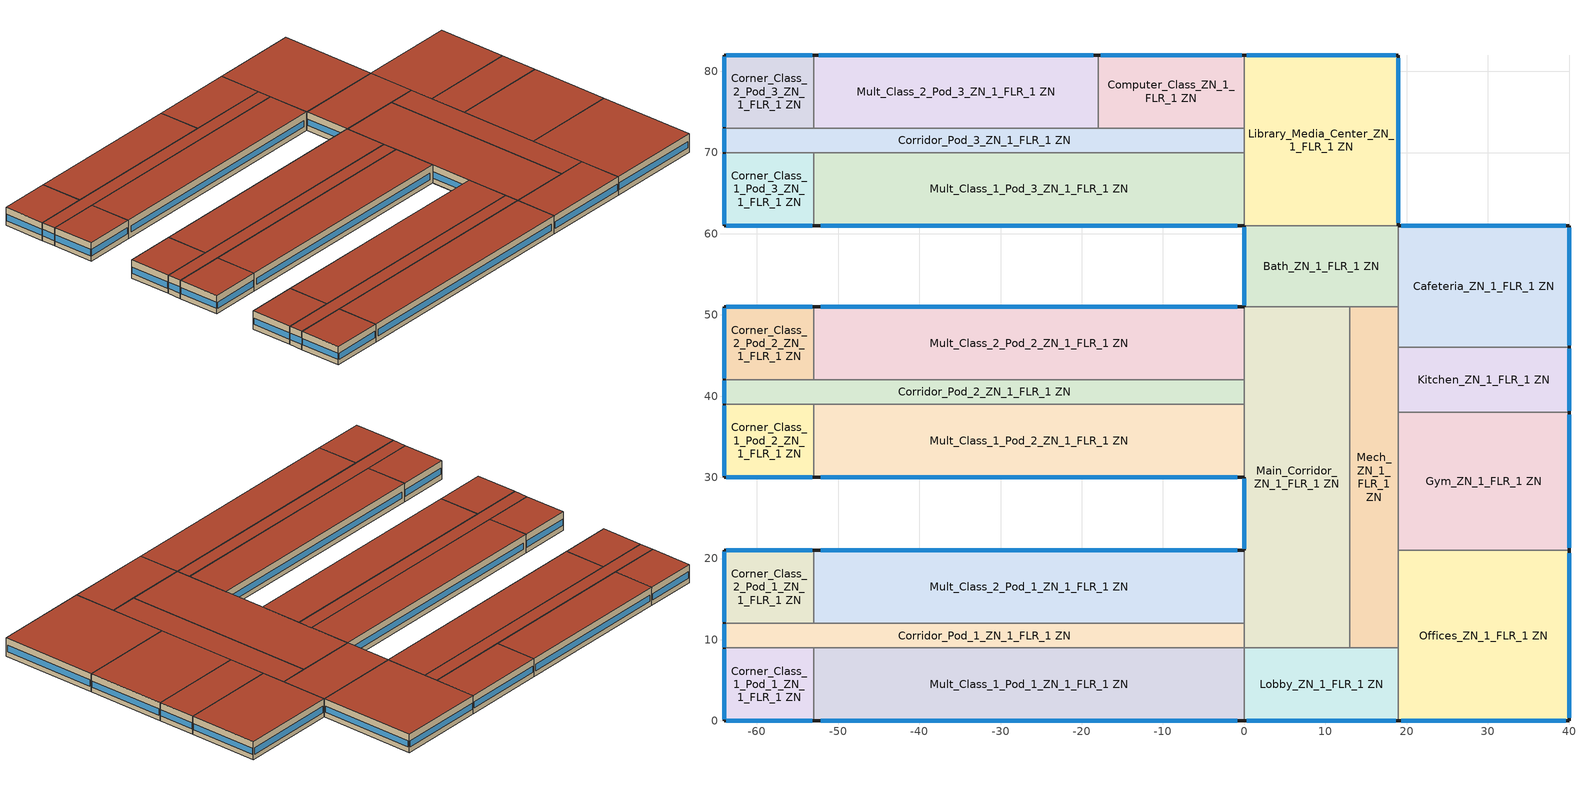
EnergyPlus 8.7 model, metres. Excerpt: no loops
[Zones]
Bath_ZN_1_FLR_1 ZN
 floor ground (ext-slab-mass): 19,61 19,51 0,51 0,61 z0
 wall outside (Typical Insulated Steel Framed Exterior Wall R-4.35 adj ext wall insulation adj ext wall insulation): 0,61 0,51 z0:4
 wall to Main_Corridor_ZN_1_FLR_1 ZN (Typical Interior Wall): 0,51 13,51 z0:4
 wall to Mech_ZN_1_FLR_1 ZN (Typical Interior Wall): 13,51 19,51 z0:4
 wall to Cafeteria_ZN_1_FLR_1 ZN (Typical Interior Wall): 19,51 19,61 z0:4
 wall to Library_Media_Center_ZN_1_FLR_1 ZN (Typical Interior Wall): 19,61 0,61 z0:4
 window (Window U-0.620788435 and Window SHGC 0.521663268): 0,60.8 0,51.2 z1.12:2.49
 roof outside (Typical IEAD Roof R-10.0 adj roof insulation adj roof insulation): 19,51 19,61 0,61 0,51 z4
Cafeteria_ZN_1_FLR_1 ZN
 floor ground (ext-slab-mass): 40,61 40,46 19,46 19,61 z0
 wall outside (Typical Insulated Steel Framed Exterior Wall R-4.35 adj ext wall insulation adj ext wall insulation): 40,46 40,61 19,61 z0:4
 wall to Kitchen_ZN_1_FLR_1 ZN (Typical Interior Wall): 19,46 40,46 z0:4
 wall to Mech_ZN_1_FLR_1 ZN (Typical Interior Wall): 19,51 19,46 z0:4
 window (Window U-0.620788435 and Window SHGC 0.521663268): 40,46.28 40,60.72 / 39.63,61 19.37,61 z1.12:2.49
 roof outside (Typical IEAD Roof R-10.0 adj roof insulation adj roof insulation): 40,46 40,61 19,61 19,46 z4
Computer_Class_ZN_1_FLR_1 ZN
 floor ground (ext-slab-mass): 0,82 0,73 -18,73 -18,82 z0
 wall outside (Typical Insulated Steel Framed Exterior Wall R-4.35 adj ext wall insulation adj ext wall insulation): 0,82 -18,82 z0:4
 wall to Corridor_Pod_3_ZN_1_FLR_1 ZN (Typical Interior Wall): -18,73 0,73 z0:4
 wall to Library_Media_Center_ZN_1_FLR_1 ZN (Typical Interior Wall): 0,73 0,82 z0:4
 wall to Mult_Class_2_Pod_3_ZN_1_FLR_1 ZN (Typical Interior Wall): -18,82 -18,73 z0:4
 window (Window U-0.620788435 and Window SHGC 0.521663268): -0.33,82 -17.67,82 z1.12:2.49
 roof outside (Typical IEAD Roof R-10.0 adj roof insulation adj roof insulation): 0,73 0,82 -18,82 -18,73 z4
Corner_Class_1_Pod_1_ZN_1_FLR_1 ZN
 floor ground (ext-slab-mass): -53,9 -53,0 -64,0 -64,9 z0
 wall outside (Typical Insulated Steel Framed Exterior Wall R-4.35 adj ext wall insulation adj ext wall insulation): -64,9 -64,0 -53,0 z0:4
 wall to Mult_Class_1_Pod_1_ZN_1_FLR_1 ZN (Typical Interior Wall): -53,0 -53,9 z0:4
 wall to Corridor_Pod_1_ZN_1_FLR_1 ZN (Typical Interior Wall): -53,9 -64,9 z0:4
 window (Window U-0.620788435 and Window SHGC 0.521663268): -63.78,0 -53.22,0 / -64,8.81 -64,0.19 z1.12:2.49
 roof outside (Typical IEAD Roof R-10.0 adj roof insulation adj roof insulation): -53,0 -53,9 -64,9 -64,0 z4
Corner_Class_1_Pod_2_ZN_1_FLR_1 ZN
 floor ground (ext-slab-mass): -53,39 -53,30 -64,30 -64,39 z0
 wall outside (Typical Insulated Steel Framed Exterior Wall R-4.35 adj ext wall insulation adj ext wall insulation): -64,39 -64,30 -53,30 z0:4
 wall to Mult_Class_1_Pod_2_ZN_1_FLR_1 ZN (Typical Interior Wall): -53,30 -53,39 z0:4
 wall to Corridor_Pod_2_ZN_1_FLR_1 ZN (Typical Interior Wall): -53,39 -64,39 z0:4
 window (Window U-0.620788435 and Window SHGC 0.521663268): -63.78,30 -53.22,30 / -64,38.81 -64,30.19 z1.12:2.49
 roof outside (Typical IEAD Roof R-10.0 adj roof insulation adj roof insulation): -53,30 -53,39 -64,39 -64,30 z4
Corner_Class_1_Pod_3_ZN_1_FLR_1 ZN
 floor ground (ext-slab-mass): -53,70 -53,61 -64,61 -64,70 z0
 wall outside (Typical Insulated Steel Framed Exterior Wall R-4.35 adj ext wall insulation adj ext wall insulation): -64,70 -64,61 -53,61 z0:4
 wall to Mult_Class_1_Pod_3_ZN_1_FLR_1 ZN (Typical Interior Wall): -53,61 -53,70 z0:4
 wall to Corridor_Pod_3_ZN_1_FLR_1 ZN (Typical Interior Wall): -53,70 -64,70 z0:4
 window (Window U-0.620788435 and Window SHGC 0.521663268): -63.78,61 -53.22,61 / -64,69.81 -64,61.19 z1.12:2.49
 roof outside (Typical IEAD Roof R-10.0 adj roof insulation adj roof insulation): -53,61 -53,70 -64,70 -64,61 z4
Corner_Class_2_Pod_1_ZN_1_FLR_1 ZN
 floor ground (ext-slab-mass): -53,21 -53,12 -64,12 -64,21 z0
 wall outside (Typical Insulated Steel Framed Exterior Wall R-4.35 adj ext wall insulation adj ext wall insulation): -53,21 -64,21 -64,12 z0:4
 wall to Corridor_Pod_1_ZN_1_FLR_1 ZN (Typical Interior Wall): -64,12 -53,12 z0:4
 wall to Mult_Class_2_Pod_1_ZN_1_FLR_1 ZN (Typical Interior Wall): -53,12 -53,21 z0:4
 window (Window U-0.620788435 and Window SHGC 0.521663268): -53.22,21 -63.78,21 / -64,20.81 -64,12.19 z1.12:2.49
 roof outside (Typical IEAD Roof R-10.0 adj roof insulation adj roof insulation): -53,12 -53,21 -64,21 -64,12 z4
Corner_Class_2_Pod_2_ZN_1_FLR_1 ZN
 floor ground (ext-slab-mass): -53,51 -53,42 -64,42 -64,51 z0
 wall outside (Typical Insulated Steel Framed Exterior Wall R-4.35 adj ext wall insulation adj ext wall insulation): -53,51 -64,51 -64,42 z0:4
 wall to Corridor_Pod_2_ZN_1_FLR_1 ZN (Typical Interior Wall): -64,42 -53,42 z0:4
 wall to Mult_Class_2_Pod_2_ZN_1_FLR_1 ZN (Typical Interior Wall): -53,42 -53,51 z0:4
 window (Window U-0.620788435 and Window SHGC 0.521663268): -53.22,51 -63.78,51 / -64,50.81 -64,42.19 z1.12:2.49
 roof outside (Typical IEAD Roof R-10.0 adj roof insulation adj roof insulation): -53,42 -53,51 -64,51 -64,42 z4
Corner_Class_2_Pod_3_ZN_1_FLR_1 ZN
 floor ground (ext-slab-mass): -53,82 -53,73 -64,73 -64,82 z0
 wall outside (Typical Insulated Steel Framed Exterior Wall R-4.35 adj ext wall insulation adj ext wall insulation): -53,82 -64,82 -64,73 z0:4
 wall to Corridor_Pod_3_ZN_1_FLR_1 ZN (Typical Interior Wall): -64,73 -53,73 z0:4
 wall to Mult_Class_2_Pod_3_ZN_1_FLR_1 ZN (Typical Interior Wall): -53,73 -53,82 z0:4
 window (Window U-0.620788435 and Window SHGC 0.521663268): -53.22,82 -63.78,82 / -64,81.81 -64,73.19 z1.12:2.49
 roof outside (Typical IEAD Roof R-10.0 adj roof insulation adj roof insulation): -53,73 -53,82 -64,82 -64,73 z4
Corridor_Pod_1_ZN_1_FLR_1 ZN
 floor ground (ext-slab-mass): 0,12 0,9 -64,9 -64,12 z0
 wall outside (Typical Insulated Steel Framed Exterior Wall R-4.35 adj ext wall insulation adj ext wall insulation): -64,12 -64,9 z0:4
 wall to Mult_Class_1_Pod_1_ZN_1_FLR_1 ZN (Typical Interior Wall): -53,9 0,9 z0:4
 wall to Main_Corridor_ZN_1_FLR_1 ZN (Typical Interior Wall): 0,9 0,12 z0:4
 wall to Mult_Class_2_Pod_1_ZN_1_FLR_1 ZN (Typical Interior Wall): 0,12 -53,12 z0:4
 window (Window U-0.620788435 and Window SHGC 0.521663268): -64,11.91 -64,9.09 z1.12:2.53
 roof outside (Typical IEAD Roof R-10.0 adj roof insulation adj roof insulation): 0,9 0,12 -64,12 -64,9 z4
Corridor_Pod_2_ZN_1_FLR_1 ZN
 floor ground (ext-slab-mass): 0,42 0,39 -64,39 -64,42 z0
 wall outside (Typical Insulated Steel Framed Exterior Wall R-4.35 adj ext wall insulation adj ext wall insulation): -64,42 -64,39 z0:4
 wall to Mult_Class_1_Pod_2_ZN_1_FLR_1 ZN (Typical Interior Wall): -53,39 0,39 z0:4
 wall to Main_Corridor_ZN_1_FLR_1 ZN (Typical Interior Wall): 0,39 0,42 z0:4
 wall to Mult_Class_2_Pod_2_ZN_1_FLR_1 ZN (Typical Interior Wall): 0,42 -53,42 z0:4
 window (Window U-0.620788435 and Window SHGC 0.521663268): -64,41.91 -64,39.09 z1.12:2.53
 roof outside (Typical IEAD Roof R-10.0 adj roof insulation adj roof insulation): 0,39 0,42 -64,42 -64,39 z4
Corridor_Pod_3_ZN_1_FLR_1 ZN
 floor ground (ext-slab-mass): 0,73 0,70 -64,70 -64,73 z0
 wall outside (Typical Insulated Steel Framed Exterior Wall R-4.35 adj ext wall insulation adj ext wall insulation): -64,73 -64,70 z0:4
 wall to Mult_Class_1_Pod_3_ZN_1_FLR_1 ZN (Typical Interior Wall): -53,70 0,70 z0:4
 wall to Library_Media_Center_ZN_1_FLR_1 ZN (Typical Interior Wall): 0,70 0,73 z0:4
 wall to Mult_Class_2_Pod_3_ZN_1_FLR_1 ZN (Typical Interior Wall): -18,73 -53,73 z0:4
 window (Window U-0.620788435 and Window SHGC 0.521663268): -64,72.91 -64,70.09 z1.12:2.53
 roof outside (Typical IEAD Roof R-10.0 adj roof insulation adj roof insulation): 0,70 0,73 -64,73 -64,70 z4
Gym_ZN_1_FLR_1 ZN
 floor ground (ext-slab-mass): 40,38 40,21 19,21 19,38 z0
 wall outside (Typical Insulated Steel Framed Exterior Wall R-4.35 adj ext wall insulation adj ext wall insulation): 40,21 40,38 z0:4
 wall to Offices_ZN_1_FLR_1 ZN (Typical Interior Wall): 19,21 40,21 z0:4
 wall to Kitchen_ZN_1_FLR_1 ZN (Typical Interior Wall): 40,38 19,38 z0:4
 wall to Mech_ZN_1_FLR_1 ZN (Typical Interior Wall): 19,38 19,21 z0:4
 window (Window U-0.620788435 and Window SHGC 0.521663268): 40,21.31 40,37.69 z1.12:2.49
 roof outside (Typical IEAD Roof R-10.0 adj roof insulation adj roof insulation): 40,21 40,38 19,38 19,21 z4
Kitchen_ZN_1_FLR_1 ZN
 floor ground (ext-slab-mass): 40,46 40,38 19,38 19,46 z0
 wall outside (Typical Insulated Steel Framed Exterior Wall R-4.35 adj ext wall insulation adj ext wall insulation): 40,38 40,46 z0:4
 wall to Mech_ZN_1_FLR_1 ZN (Typical Interior Wall): 19,46 19,38 z0:4
 window (Window U-0.620788435 and Window SHGC 0.521663268): 40,38.17 40,45.83 z1.12:2.5
 roof outside (Typical IEAD Roof R-10.0 adj roof insulation adj roof insulation): 40,38 40,46 19,46 19,38 z4
Library_Media_Center_ZN_1_FLR_1 ZN
 floor ground (ext-slab-mass): 19,82 19,61 0,61 0,82 z0
 wall outside (Typical Insulated Steel Framed Exterior Wall R-4.35 adj ext wall insulation adj ext wall insulation): 19,61 19,82 0,82 z0:4
 wall to Mult_Class_1_Pod_3_ZN_1_FLR_1 ZN (Typical Interior Wall): 0,70 0,61 z0:4
 window (Window U-0.620788435 and Window SHGC 0.521663268): 19,61.37 19,81.63 / 18.66,82 0.34,82 z1.12:2.49
 roof outside (Typical IEAD Roof R-10.0 adj roof insulation adj roof insulation): 19,61 19,82 0,82 0,61 z4
Lobby_ZN_1_FLR_1 ZN
 floor ground (ext-slab-mass): 19,9 19,0 0,0 0,9 z0
 wall outside (Typical Insulated Steel Framed Exterior Wall R-4.35 adj ext wall insulation adj ext wall insulation): 0,0 19,0 z0:4
 wall to Offices_ZN_1_FLR_1 ZN (Typical Interior Wall): 19,0 19,9 z0:4
 wall to Mech_ZN_1_FLR_1 ZN (Typical Interior Wall): 19,9 13,9 z0:4
 wall to Main_Corridor_ZN_1_FLR_1 ZN (Typical Interior Wall): 13,9 0,9 z0:4
 wall to Mult_Class_1_Pod_1_ZN_1_FLR_1 ZN (Typical Interior Wall): 0,9 0,0 z0:4
 window (Window U-0.620788435 and Window SHGC 0.521663268): 0.34,0 18.66,0 z1.12:2.49
 roof outside (Typical IEAD Roof R-10.0 adj roof insulation adj roof insulation): 19,0 19,9 0,9 0,0 z4
Main_Corridor_ZN_1_FLR_1 ZN
 floor ground (ext-slab-mass): 13,51 13,9 0,9 0,51 z0
 wall outside (Typical Insulated Steel Framed Exterior Wall R-4.35 adj ext wall insulation adj ext wall insulation): 0,30 0,21 z0:4
 wall to Mech_ZN_1_FLR_1 ZN (Typical Interior Wall): 13,9 13,51 z0:4
 wall to Mult_Class_2_Pod_2_ZN_1_FLR_1 ZN (Typical Interior Wall): 0,51 0,42 z0:4
 wall to Mult_Class_1_Pod_2_ZN_1_FLR_1 ZN (Typical Interior Wall): 0,39 0,30 z0:4
 wall to Mult_Class_2_Pod_1_ZN_1_FLR_1 ZN (Typical Interior Wall): 0,21 0,12 z0:4
 window (Window U-0.620788435 and Window SHGC 0.521663268): 0,29.81 0,21.19 z1.12:2.49
 roof outside (Typical IEAD Roof R-10.0 adj roof insulation adj roof insulation): 13,9 13,51 0,51 0,9 z4
Mech_ZN_1_FLR_1 ZN
 floor ground (ext-slab-mass): 19,51 19,9 13,9 13,51 z0
 wall to Offices_ZN_1_FLR_1 ZN (Typical Interior Wall): 19,9 19,21 z0:4
 roof outside (Typical IEAD Roof R-10.0 adj roof insulation adj roof insulation): 19,9 19,51 13,51 13,9 z4
Mult_Class_1_Pod_1_ZN_1_FLR_1 ZN
 floor ground (ext-slab-mass): 0,9 0,0 -53,0 -53,9 z0
 wall outside (Typical Insulated Steel Framed Exterior Wall R-4.35 adj ext wall insulation adj ext wall insulation): -53,0 0,0 z0:4
 window (Window U-0.620788435 and Window SHGC 0.521663268): -52.14,0 -0.86,0 z1.12:2.48
 roof outside (Typical IEAD Roof R-10.0 adj roof insulation adj roof insulation): 0,0 0,9 -53,9 -53,0 z4
Mult_Class_1_Pod_2_ZN_1_FLR_1 ZN
 floor ground (ext-slab-mass): 0,39 0,30 -53,30 -53,39 z0
 wall outside (Typical Insulated Steel Framed Exterior Wall R-4.35 adj ext wall insulation adj ext wall insulation): -53,30 0,30 z0:4
 window (Window U-0.620788435 and Window SHGC 0.521663268): -52.14,30 -0.86,30 z1.12:2.48
 roof outside (Typical IEAD Roof R-10.0 adj roof insulation adj roof insulation): 0,30 0,39 -53,39 -53,30 z4
Mult_Class_1_Pod_3_ZN_1_FLR_1 ZN
 floor ground (ext-slab-mass): 0,70 0,61 -53,61 -53,70 z0
 wall outside (Typical Insulated Steel Framed Exterior Wall R-4.35 adj ext wall insulation adj ext wall insulation): -53,61 0,61 z0:4
 window (Window U-0.620788435 and Window SHGC 0.521663268): -52.14,61 -0.86,61 z1.12:2.48
 roof outside (Typical IEAD Roof R-10.0 adj roof insulation adj roof insulation): 0,61 0,70 -53,70 -53,61 z4
Mult_Class_2_Pod_1_ZN_1_FLR_1 ZN
 floor ground (ext-slab-mass): 0,21 0,12 -53,12 -53,21 z0
 wall outside (Typical Insulated Steel Framed Exterior Wall R-4.35 adj ext wall insulation adj ext wall insulation): 0,21 -53,21 z0:4
 window (Window U-0.620788435 and Window SHGC 0.521663268): -0.86,21 -52.14,21 z1.12:2.48
 roof outside (Typical IEAD Roof R-10.0 adj roof insulation adj roof insulation): 0,12 0,21 -53,21 -53,12 z4
Mult_Class_2_Pod_2_ZN_1_FLR_1 ZN
 floor ground (ext-slab-mass): 0,51 0,42 -53,42 -53,51 z0
 wall outside (Typical Insulated Steel Framed Exterior Wall R-4.35 adj ext wall insulation adj ext wall insulation): 0,51 -53,51 z0:4
 window (Window U-0.620788435 and Window SHGC 0.521663268): -0.86,51 -52.14,51 z1.12:2.48
 roof outside (Typical IEAD Roof R-10.0 adj roof insulation adj roof insulation): 0,42 0,51 -53,51 -53,42 z4
Mult_Class_2_Pod_3_ZN_1_FLR_1 ZN
 floor ground (ext-slab-mass): -18,82 -18,73 -53,73 -53,82 z0
 wall outside (Typical Insulated Steel Framed Exterior Wall R-4.35 adj ext wall insulation adj ext wall insulation): -18,82 -53,82 z0:4
 window (Window U-0.620788435 and Window SHGC 0.521663268): -18.59,82 -52.41,82 z1.12:2.48
 roof outside (Typical IEAD Roof R-10.0 adj roof insulation adj roof insulation): -18,73 -18,82 -53,82 -53,73 z4
Offices_ZN_1_FLR_1 ZN
 floor ground (ext-slab-mass): 40,21 40,0 19,0 19,21 z0
 wall outside (Typical Insulated Steel Framed Exterior Wall R-4.35 adj ext wall insulation adj ext wall insulation): 19,0 40,0 40,21 z0:4
 window (Window U-0.620788435 and Window SHGC 0.521663268): 19.37,0 39.63,0 / 40,0.37 40,20.63 z1.12:2.49
 roof outside (Typical IEAD Roof R-10.0 adj roof insulation adj roof insulation): 40,0 40,21 19,21 19,0 z4
[Building]
DOE Ref Pre-1980-PrimarySchool-ASHRAE 169-2006-1A created: 2017-12-22 12:24:51 -0700: North Axis {deg}=0; Terrain=City; Loads Convergence Tolerance Value=0.04; Temperature Convergence Tolerance Value {deltaC}=0.2; Solar Distribution=FullInteriorAndExterior; Maximum Number of Warmup Days=25; Minimum Number of Warmup Days=6
[Site:Location]
Miami Intl Ap_FL_USA: Latitude {deg}=25.82; Longitude {deg}=-80.3; Time Zone {hr}=-5; Elevation {m}=11
[Site:GroundTemperature:BuildingSurface]
22.509, 22.645, 22.781, 22.956, 23.052, 23.08, 23.116, 23.108, 23.133, 23.139, 23.077, 22.913
[Site:WaterMainsTemperature]
Calculation Method=Correlation; Annual Average Outdoor Air Temperature {C}=24.4917; Maximum Difference In Monthly Average Outdoor Air Temperatures {deltaC}=8.7
[SizingPeriod:DesignDay] Day of Month=21; Dry-Bulb Temperature Range Modifier Type=DefaultMultipliers; Humidity Condition Type=Wetbulb; Barometric Pressure {Pa}=93182; Rain Indicator=No; Snow Indicator=No; Daylight Saving Time Indicator=No
Name | Month | Day Type | Maximum Dry-Bulb Temperature {C} | Daily Dry-Bulb Temperature Range {deltaC} | Wetbulb or DewPoint at Maximum Dry-Bulb {C} | Wind Speed {m/s} | Wind Direction {deg} | Solar Model Indicator | ASHRAE Clear Sky Optical Depth for Beam Irradiance (taub) | ASHRAE Clear Sky Optical Depth for Diffuse Irradiance (taud) | Sky Clearness
Boise Air Terminal  Uo Ann Clg .4% Condns DB=>MWB | 7 | SummerDesignDay | 36.7 | 16.7 | 17.9 | 4.2 | 330 | ASHRAETau | 0.398 | 2.125
Boise Air Terminal  Uo Ann Htg 99.6% Condns DB | 12 | WinterDesignDay | -16.3 | 0 | -16.3 | 2.3 | 120 | ASHRAEClearSky |  |  | 0
[Material] Thermal Absorptance=0.9
Name | Roughness | Thickness {m} | Conductivity {W/m-K} | Density {kg/m3} | Specific Heat {J/kg-K} | Solar Absorptance | Visible Absorptance
25mm Stucco | Smooth | 0.0254 | 0.72 | 1856 | 840 | 0.7 | 0.7
5/8 in. Gypsum Board | MediumSmooth | 0.0159 | 0.16 | 800 | 1090 | 0.7 | 0.7
G01 13mm gypsum board | Smooth | 0.0127 | 0.16 | 800 | 1090 | 0.7 | 0.5
HW CONCRETE | Rough | 0.1016 | 1.31125 | 2240 | 837.36 | 0.7 | 0.7
Metal Roof Surface | Smooth | 0.0008 | 45.28 | 7824 | 500 | 0.7 | 0.7
Roof Membrane | VeryRough | 0.0095 | 0.16 | 1121.29 | 1460 | 0.77 | 0.7
Std Wood 6inch | MediumSmooth | 0.15 | 0.12 | 540 | 1210 | 0.7 | 0.7
[Material:NoMass] Thermal Absorptance=0.9; Solar Absorptance=0.7
Name | Roughness | Thermal Resistance {m2-K/W} | Visible Absorptance
CP02 CARPET PAD | VeryRough | 0.21648 | 0.8
Typical Insulation R-2.17_R-value 4.034713857 (ft^2*h*R/Btu)_R-value 3.829302202 (ft^2*h*R/Btu) | Smooth | 0.674379 | 0.7
Typical Insulation R-8.88_R-value 12.02718541 (ft^2*h*R/Btu)_R-value 11.85993515 (ft^2*h*R/Btu) | Smooth | 2.08866 | 0.7
[WindowMaterial:SimpleGlazingSystem]
Simple Glazing Material U-0.620788435 and SHGC 0.521663268: U-Factor {W/m2-K}=3.525; Solar Heat Gain Coefficient=0.521663
[Construction]
ext-slab-mass: HW CONCRETE, CP02 CARPET PAD
InteriorFurnishings: Std Wood 6inch
Typical IEAD Roof R-10.0 adj roof insulation adj roof insulation: Roof Membrane, Typical Insulation R-8.88_R-value 12.02718541 (ft^2*h*R/Btu)_R-value 11.85993515 (ft^2*h*R/Btu), Metal Roof Surface
Typical Insulated Steel Framed Exterior Wall R-4.35 adj ext wall insulation adj ext wall insulation: 25mm Stucco, 5/8 in. Gypsum Board, Typical Insulation R-2.17_R-value 4.034713857 (ft^2*h*R/Btu)_R-value 3.829302202 (ft^2*h*R/Btu), 5/8 in. Gypsum Board
Typical Interior Wall: G01 13mm gypsum board, G01 13mm gypsum board
Window U-0.620788435 and Window SHGC 0.521663268: Simple Glazing Material U-0.620788435 and SHGC 0.521663268
[Zone] Part of Total Floor Area=Yes
Bath_ZN_1_FLR_1 ZN; Cafeteria_ZN_1_FLR_1 ZN; Computer_Class_ZN_1_FLR_1 ZN; Corner_Class_1_Pod_1_ZN_1_FLR_1 ZN; Corner_Class_1_Pod_2_ZN_1_FLR_1 ZN; Corner_Class_1_Pod_3_ZN_1_FLR_1 ZN; Corner_Class_2_Pod_1_ZN_1_FLR_1 ZN; Corner_Class_2_Pod_2_ZN_1_FLR_1 ZN; Corner_Class_2_Pod_3_ZN_1_FLR_1 ZN; Corridor_Pod_1_ZN_1_FLR_1 ZN; Corridor_Pod_2_ZN_1_FLR_1 ZN; Corridor_Pod_3_ZN_1_FLR_1 ZN; Gym_ZN_1_FLR_1 ZN; Kitchen_ZN_1_FLR_1 ZN; Library_Media_Center_ZN_1_FLR_1 ZN; Lobby_ZN_1_FLR_1 ZN; Main_Corridor_ZN_1_FLR_1 ZN; Mech_ZN_1_FLR_1 ZN; Mult_Class_1_Pod_1_ZN_1_FLR_1 ZN; Mult_Class_1_Pod_2_ZN_1_FLR_1 ZN; Mult_Class_1_Pod_3_ZN_1_FLR_1 ZN; Mult_Class_2_Pod_1_ZN_1_FLR_1 ZN; Mult_Class_2_Pod_2_ZN_1_FLR_1 ZN; Mult_Class_2_Pod_3_ZN_1_FLR_1 ZN; Offices_ZN_1_FLR_1 ZN
[InternalMass] Construction=InteriorFurnishings
Name | Zone | Surface Area {m2}
Bath_ZN_1_FLR_1 Mass; Bath_ZN_1_FLR_1 Mass 1 | Bath_ZN_1_FLR_1 ZN | 380
Cafeteria_ZN_1_FLR_1 Mass | Cafeteria_ZN_1_FLR_1 ZN | 630
Computer_Class_ZN_1_FLR_1 Mass | Computer_Class_ZN_1_FLR_1 ZN | 324
Corner_Class_1_Pod_1_ZN_1_FLR_1 Mass | Corner_Class_1_Pod_1_ZN_1_FLR_1 ZN | 198
Corner_Class_1_Pod_2_ZN_1_FLR_1 Mass | Corner_Class_1_Pod_2_ZN_1_FLR_1 ZN | 198
Corner_Class_1_Pod_3_ZN_1_FLR_1 Mass | Corner_Class_1_Pod_3_ZN_1_FLR_1 ZN | 198
Corner_Class_2_Pod_1_ZN_1_FLR_1 Mass | Corner_Class_2_Pod_1_ZN_1_FLR_1 ZN | 198
Corner_Class_2_Pod_2_ZN_1_FLR_1 Mass | Corner_Class_2_Pod_2_ZN_1_FLR_1 ZN | 198
Corner_Class_2_Pod_3_ZN_1_FLR_1 Mass | Corner_Class_2_Pod_3_ZN_1_FLR_1 ZN | 198
Corridor_Pod_1_ZN_1_FLR_1 Mass | Corridor_Pod_1_ZN_1_FLR_1 ZN | 384
Corridor_Pod_2_ZN_1_FLR_1 Mass | Corridor_Pod_2_ZN_1_FLR_1 ZN | 384
Corridor_Pod_3_ZN_1_FLR_1 Mass | Corridor_Pod_3_ZN_1_FLR_1 ZN | 384
Gym_ZN_1_FLR_1 Mass | Gym_ZN_1_FLR_1 ZN | 714
Kitchen_ZN_1_FLR_1 Mass; Kitchen_ZN_1_FLR_1 Mass 1; Kitchen_ZN_1_FLR_1 Mass 2; Kitchen_ZN_1_FLR_1 Mass 3 | Kitchen_ZN_1_FLR_1 ZN | 336
Library_Media_Center_ZN_1_FLR_1 Mass | Library_Media_Center_ZN_1_FLR_1 ZN | 798
Lobby_ZN_1_FLR_1 Mass | Lobby_ZN_1_FLR_1 ZN | 342
Main_Corridor_ZN_1_FLR_1 Mass | Main_Corridor_ZN_1_FLR_1 ZN | 1092
Mech_ZN_1_FLR_1 Mass | Mech_ZN_1_FLR_1 ZN | 504
Mult_Class_1_Pod_1_ZN_1_FLR_1 Mass | Mult_Class_1_Pod_1_ZN_1_FLR_1 ZN | 954
Mult_Class_1_Pod_2_ZN_1_FLR_1 Mass | Mult_Class_1_Pod_2_ZN_1_FLR_1 ZN | 954
Mult_Class_1_Pod_3_ZN_1_FLR_1 Mass | Mult_Class_1_Pod_3_ZN_1_FLR_1 ZN | 954
Mult_Class_2_Pod_1_ZN_1_FLR_1 Mass | Mult_Class_2_Pod_1_ZN_1_FLR_1 ZN | 954
Mult_Class_2_Pod_2_ZN_1_FLR_1 Mass | Mult_Class_2_Pod_2_ZN_1_FLR_1 ZN | 954
Mult_Class_2_Pod_3_ZN_1_FLR_1 Mass | Mult_Class_2_Pod_3_ZN_1_FLR_1 ZN | 630
Offices_ZN_1_FLR_1 Mass | Offices_ZN_1_FLR_1 ZN | 882
[AvailabilityManager:NightCycle] Applicability Schedule=Always On Discrete; Control Type=CycleOnAny; Thermostat Tolerance {deltaC}=1; Cycling Run Time {s}=3600
Name | Fan Schedule
Availability Manager Night Cycle 7; Availability Manager Night Cycle 6; Availability Manager Night Cycle 5 | PrimarySchool PSZ-AC Operation
Availability Manager Night Cycle 4; Availability Manager Night Cycle 1; Availability Manager Night Cycle 2; Availability Manager Night Cycle 3 | PrimarySchool VAV Operation
[AvailabilityManager:Scheduled] Schedule=Always On Discrete
Cafeteria_ZN_1_FLR_1 ZN PSZ-AC_2-7 OA Sys Availability Manager; Gym_ZN_1_FLR_1 ZN PSZ-AC_2-5 OA Sys Availability Manager; Kitchen_ZN_1_FLR_1 ZN PSZ-AC_1-6 OA Sys Availability Manager; PVAV_OTHER OA Sys Availability Manager; PVAV_POD_1 OA Sys Availability Manager; PVAV_POD_2 OA Sys Availability Manager; PVAV_POD_3 OA Sys Availability Manager
[Exterior:Lights]
NonDimming Exterior Lights Def: Schedule=PrimarySchool Exterior Lights Always On; Design Level {W}=10519; Control Option=AstronomicalClock
[Refrigeration:Compressor] Rated Return Gas Temperature {C}=18.3; Rated Subcooling {deltaC}=0; Mode of Operation=Subcritical
Name | Refrigeration Compressor Power Curve | Refrigeration Compressor Capacity Curve
Refrigeration Compressor 1 | Refrigeration Compressor Power Curve | Refrigeration Compressor Capacity Curve
Refrigeration Compressor 2 | Refrigeration Compressor Power Curve 1 | Refrigeration Compressor Capacity Curve 1
[Schedule:Day:Interval]
PrimarySchool Exterior Lights Always On Default; PrimarySchool Exterior Lights Always On Summer Design Day; PrimarySchool Exterior Lights Always On Winter Design Day: No, 24:00, 1
PrimarySchool PSZ-AC Operation Default; PrimarySchool PSZ-AC Operation Summer Design Day; PrimarySchool VAV Operation Default; PrimarySchool VAV Operation Summer Design Day: No, 07:00, 0, 22:00, 1, 24:00, 0
PrimarySchool PSZ-AC Operation Winter Design Day; PrimarySchool VAV Operation Sat|Sun|WntrDsn Day; PrimarySchool VAV Operation Winter Design Day; Schedule Day 66: No, 24:00, 0
Schedule Day 67; Schedule Day 69: No, 08:00, 0, 13:00, 1, 24:00, 0
[Schedule:Week:Daily]
Schedule:Week:Daily {21ef04ee-aed3-49b7-9f5e-a5a4b5d48edd}: PrimarySchool Exterior Lights Always On Default, PrimarySchool Exterior Lights Always On Default, PrimarySchool Exterior Lights Always On Default, PrimarySchool Exterior Lights Always On Default, PrimarySchool Exterior Lights Always On Default, PrimarySchool Exterior Lights Always On Default, PrimarySchool Exterior Lights Always On Default, PrimarySchool Exterior Lights Always On Default, PrimarySchool Exterior Lights Always On Summer Design Day, PrimarySchool Exterior Lights Always On Winter Design Day, PrimarySchool Exterior Lights Always On Default, PrimarySchool Exterior Lights Always On Default
Schedule:Week:Daily {a71d6f9a-1a65-4199-955e-a2acfd17af22}: Schedule Day 66, PrimarySchool PSZ-AC Operation Default, PrimarySchool PSZ-AC Operation Default, PrimarySchool PSZ-AC Operation Default, PrimarySchool PSZ-AC Operation Default, PrimarySchool PSZ-AC Operation Default, Schedule Day 67, PrimarySchool PSZ-AC Operation Default, PrimarySchool PSZ-AC Operation Summer Design Day, PrimarySchool PSZ-AC Operation Winter Design Day, PrimarySchool PSZ-AC Operation Default, PrimarySchool PSZ-AC Operation Default
Schedule:Week:Daily {ec687af8-215d-4813-b952-32032bb15a48}: PrimarySchool VAV Operation Sat|Sun|WntrDsn Day, PrimarySchool VAV Operation Default, PrimarySchool VAV Operation Default, PrimarySchool VAV Operation Default, PrimarySchool VAV Operation Default, PrimarySchool VAV Operation Default, Schedule Day 69, PrimarySchool VAV Operation Default, PrimarySchool VAV Operation Summer Design Day, PrimarySchool VAV Operation Winter Design Day, PrimarySchool VAV Operation Default, PrimarySchool VAV Operation Default
[Schedule:Year]
PrimarySchool Exterior Lights Always On: Schedule:Week:Daily {21ef04ee-aed3-49b7-9f5e-a5a4b5d48edd}, 1, 1, 12, 31
PrimarySchool PSZ-AC Operation: Schedule:Week:Daily {a71d6f9a-1a65-4199-955e-a2acfd17af22}, 1, 1, 12, 31
PrimarySchool VAV Operation: Schedule:Week:Daily {ec687af8-215d-4813-b952-32032bb15a48}, 1, 1, 12, 31
[Schedule:Constant]
Always On Discrete: Hourly Value=1
[Curve:Bicubic] Minimum Value of x {BasedOnField A2}=-23.3; Maximum Value of x {BasedOnField A2}=7.2; Minimum Value of y {BasedOnField A3}=10; Maximum Value of y {BasedOnField A3}=60; Input Unit Type for X=Temperature; Input Unit Type for Y=Temperature
Name | Coefficient1 Constant | Coefficient2 x | Coefficient3 x**2 | Coefficient4 y | Coefficient5 y**2 | Coefficient6 x*y | Coefficient7 x**3 | Coefficient8 y**3 | Coefficient9 x**2*y | Coefficient10 x*y**2 | Output Unit Type
Refrigeration Compressor Capacity Curve; Refrigeration Compressor Capacity Curve 1 | 83249.9 | 3147.96 | 44.9276 | -1035.51 | 3.74692 | -37.3907 | 0.179897 | -0.0199971 | -0.481641 | 0.0428673 | Capacity
Refrigeration Compressor Power Curve; Refrigeration Compressor Power Curve 1 | 4451.46 | -166.108 | -5.35664 | 263.553 | -0.958849 | 8.09252 | -0.0239354 | 0.000633306 | 0.0778798 | -0.0167386 | Power
